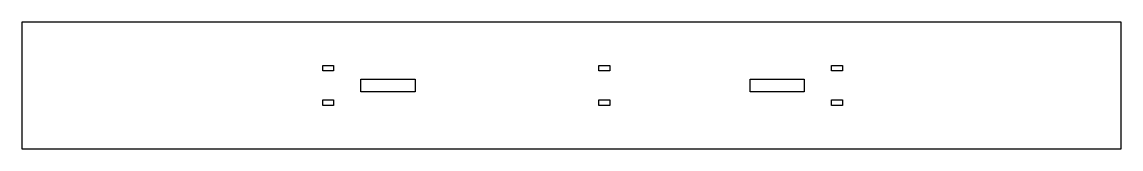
# Model space of a CAD drawing. Header units: millimetres. Extents: x -518 to 89, y -130 to -60.
import ezdxf

# ---------------------------------------------------------------- set-up
doc = ezdxf.new("R2010")
doc.units = ezdxf.units.MM
doc.layers.get('0').update_dxf_attribs({"linetype": 'CONTINUOUS'})

msp = doc.modelspace()

# ---------------------------------------------------------------- linework, layer by layer
for points in [[(88.9, -60.4), (-518.2, -60.4), (-518.2, -130.4), (88.9, -130.4)], [(-352.04, -87.39), (-352.04, -84.39), (-346.04, -84.39), (-346.04, -87.39)], [(-199.54, -87.39), (-199.54, -84.39), (-193.54, -84.39), (-193.54, -87.39)], [(-65.04, -87.39), (-71.04, -87.39), (-71.04, -84.39), (-65.04, -84.39)], [(-301.04, -98.89), (-331.04, -98.89), (-331.04, -91.89), (-301.04, -91.89)], [(-116.04, -91.89), (-86.04, -91.89), (-86.04, -98.89), (-116.04, -98.89)], [(-352.04, -103.39), (-346.04, -103.39), (-346.04, -106.39), (-352.04, -106.39)], [(-199.54, -103.39), (-193.54, -103.39), (-193.54, -106.39), (-199.54, -106.39)], [(-65.04, -103.39), (-65.04, -106.39), (-71.04, -106.39), (-71.04, -103.39)]]:
    msp.add_lwpolyline(points, close=True)

doc.saveas('drawing.dxf')
